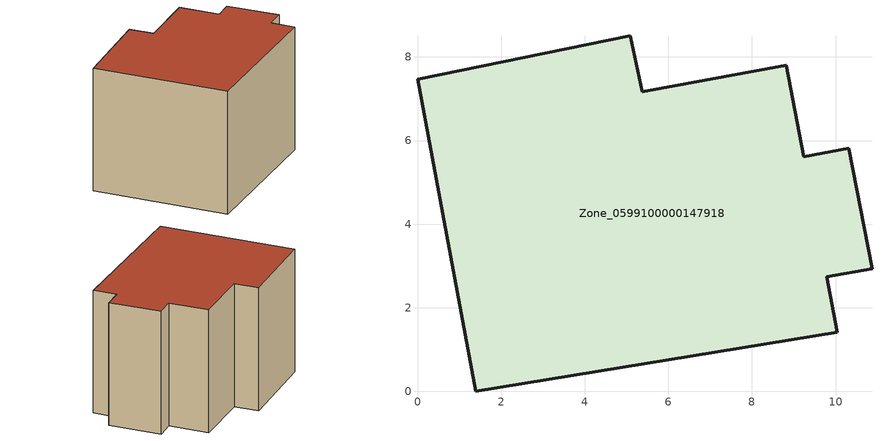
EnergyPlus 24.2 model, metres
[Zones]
Zone_0599100000147918
 floor ground (C_G): 1.39,0 0,7.46 5.09,8.51 5.37,7.17 8.82,7.8 9.24,5.61 10.32,5.82 10.87,2.93 9.79,2.74 10.04,1.42 z0
 wall outside (C_F): 9.24,5.61 8.82,7.8 5.37,7.17 5.09,8.51 0,7.46 1.39,0 10.04,1.42 9.79,2.74 10.87,2.93 10.32,5.82 9.24,5.61 z0:7.04
 roof outside (C_R): 10.87,2.93 10.32,5.82 9.24,5.61 8.82,7.8 5.37,7.17 5.09,8.51 0,7.46 1.39,0 10.04,1.42 9.79,2.74 z7.04
[BUILDING]
Pand.0599100000147918: North Axis=0; Terrain=City; Loads Convergence Tolerance Value=0.04; Temperature Convergence Tolerance Value=0.4; Solar Distribution=FullExterior; Maximum Number of Warmup Days=25; Minimum Number of Warmup Days=1
[Site:Location]
Rotterdam.The.Hague.AP_ZH_NLD Design_Conditions: Latitude=51.96; Longitude=4.45; Time Zone=1; Elevation=-4.5
[SITE:GROUNDTEMPERATURE:BUILDINGSURFACE]
18, 18, 18, 18, 18, 18, 18, 18, 18, 18, 18, 18
[MATERIAL] Thermal Absorptance=0.9; Solar Absorptance=0.7; Visible Absorptance=0.7
Name | Roughness | Thickness | Conductivity | Density | Specific Heat
G.TC.1946 | MediumSmooth | 0.15 | 1 | 540 | 1210
F.TC.1946 | Rough | 0.3 | 0.857143 | 1920 | 840
R.TC.1946 | MediumRough | 0.2 | 0.909091 | 1500 | 1000
[CONSTRUCTION]
C_G: G.TC.1946
C_F: F.TC.1946
C_R: R.TC.1946
[ZONE]
Zone_0599100000147918: Type=1; Multiplier=1; Ceiling Height=Autocalculate; Volume=Autocalculate; Floor Area=autocalculate; Part of Total Floor Area=Yes
[ZONEINFILTRATION:DESIGNFLOWRATE]
Infil_Zone_0599100000147918: Zone or ZoneList or Space or SpaceList=Zone_0599100000147918; Schedule=AlwaysOn; Design Flow Rate Calculation Method=Flow/Area; Flow Rate per Floor Area=0.003; Constant Term Coefficient=1; Temperature Term Coefficient=0; Velocity Term Coefficient=0; Velocity Squared Term Coefficient=0
[HVACTEMPLATE:ZONE:IDEALLOADSAIRSYSTEM]
Zone_0599100000147918: Maximum Heating Supply Air Temperature=50; Minimum Cooling Supply Air Temperature=13; Maximum Heating Supply Air Humidity Ratio=0.0156; Minimum Cooling Supply Air Humidity Ratio=0.0077; Heating Limit=NoLimit; Cooling Limit=NoLimit; Dehumidification Control Type=ConstantSensibleHeatRatio; Cooling Sensible Heat Ratio=0.7; Dehumidification Setpoint=60; Humidification Control Type=None; Humidification Setpoint=30; Outdoor Air Method=None; Outdoor Air Flow Rate per Person=0.00944; Outdoor Air Flow Rate per Zone Floor Area=0; Outdoor Air Flow Rate per Zone=0; Demand Controlled Ventilation Type=None; Outdoor Air Economizer Type=NoEconomizer; Heat Recovery Type=None; Sensible Heat Recovery Effectiveness=0.7; Latent Heat Recovery Effectiveness=0.65
[ZONECONTROL:THERMOSTAT]
ThermostatControl_Zone_0599100000147918: Zone or ZoneList=Zone_0599100000147918; Control Type Schedule=DualSetpointControlType; Control 1=Thermostat_Zone_0599100000147918; Temperature Difference Between Cutout And Setpoint=0
[THERMOSTATSETPOINT:DUALSETPOINT]
Thermostat_Zone_0599100000147918: Heating Setpoint Temperature Schedule=HeatingSetpoint_Zone_0599100000147918; Cooling Setpoint Temperature Schedule=CoolingSetpoint_Zone_0599100000147918
[SCHEDULE:COMPACT]
HeatingSetpoint_Zone_0599100000147918: Through: 12/31, For: AllDays, Until: 24:00, 21
CoolingSetpoint_Zone_0599100000147918: Through: 12/31, For: AllDays, Until: 24:00, 24
DualSetpointControlType: Through: 12/31, For: AllDays, Until: 24:00, 4
AlwaysOn: Through: 12/31, For: AllDays, Until: 24:00, 1
